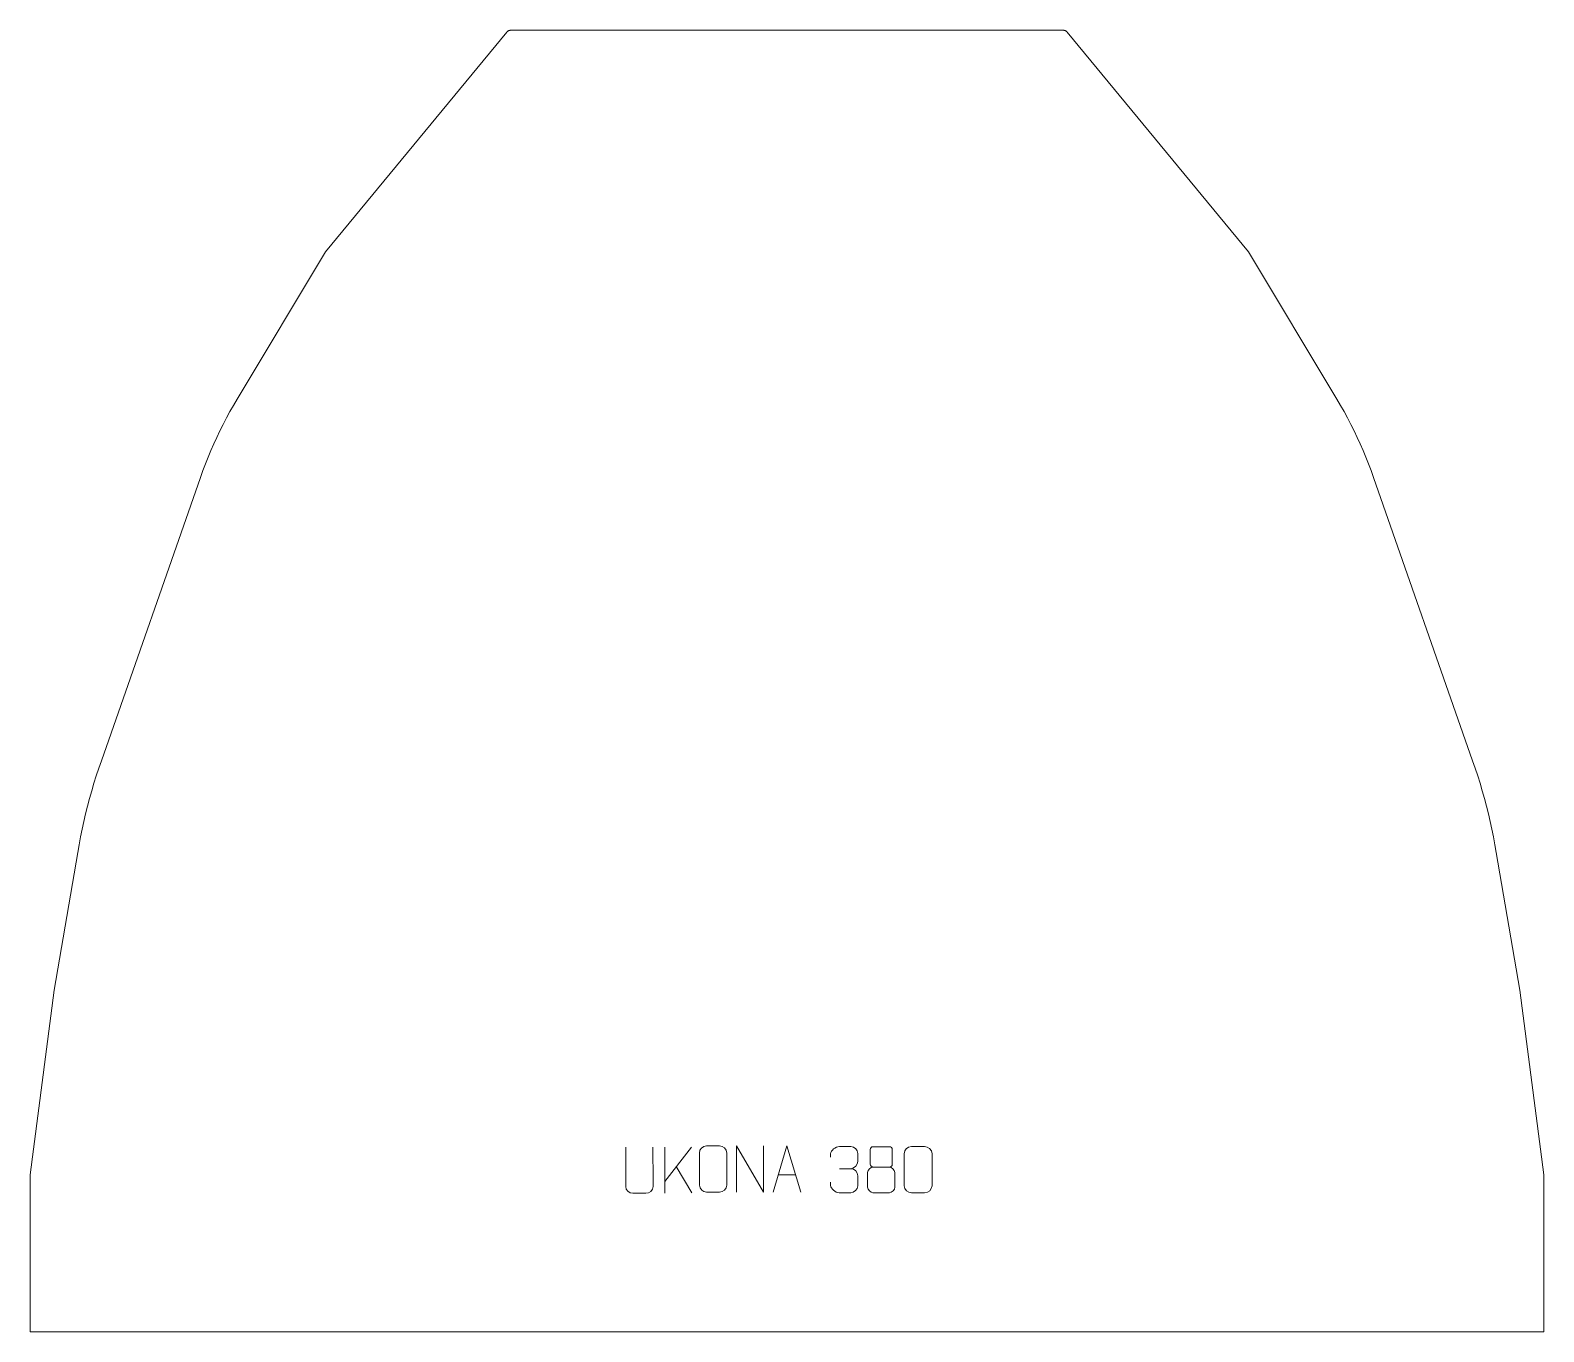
# Model space of a CAD drawing. Header units: millimetres. Extents: x -375 to 445, y 693 to 1398.
import ezdxf

# ---------------------------------------------------------------- set-up
doc = ezdxf.new("R2010")
doc.units = ezdxf.units.MM
doc.header["$MEASUREMENT"] = 0
doc.layers.add('layer 1', color=7, linetype='Continuous')

msp = doc.modelspace()

# ---------------------------------------------------------------- linework, layer by layer
at = {"layer": 'layer 1', "color": 242, "lineweight": 9}
msp.add_open_spline([(444.956, 777.5794), (444.956, 777.5794), (444.956, 692.5808), (444.956, 692.5808), (444.956, 692.5808), (444.956, 692.5808), (-375.0438, 692.5808), (-375.0438, 692.5808), (-375.0438, 692.5808), (-375.0438, 692.5808), (-375.0438, 777.5794), (-375.0438, 777.5794), (-375.0438, 777.5794), (-375.0438, 777.5794), (-362.043, 877.5795), (-362.043, 877.5795), (-362.043, 877.5795), (-362.043, 877.5795), (-349.3608, 952.1817), (-349.3608, 952.1817), (-349.3608, 952.1817), (-349.3608, 952.1817), (-348.6146, 956.4002), (-348.6146, 956.4002), (-348.6146, 956.4002), (-348.6146, 956.4002), (-347.8064, 960.607), (-347.8064, 960.607), (-347.8064, 960.607), (-347.8064, 960.607), (-346.9422, 964.8013), (-346.9422, 964.8013), (-346.9422, 964.8013), (-346.9422, 964.8013), (-346.0175, 968.9848), (-346.0175, 968.9848), (-346.0175, 968.9848), (-346.0175, 968.9848), (-345.0338, 973.153), (-345.0338, 973.153), (-345.0338, 973.153), (-345.0338, 973.153), (-343.9932, 977.3087), (-343.9932, 977.3087), (-343.9932, 977.3087), (-343.9932, 977.3087), (-342.8956, 981.4493), (-342.8956, 981.4493), (-342.8956, 981.4493), (-342.8956, 981.4493), (-341.737, 985.5737), (-341.737, 985.5737), (-341.737, 985.5737), (-341.737, 985.5737), (-340.5209, 989.6813), (-340.5209, 989.6813), (-340.5209, 989.6813), (-340.5209, 989.6813), (-339.2501, 993.7707), (-339.2501, 993.7707), (-339.2501, 993.7707), (-339.2501, 993.7707), (-337.9202, 997.8434), (-337.9202, 997.8434), (-337.9202, 997.8434), (-337.9202, 997.8434), (-336.5334, 1001.8958), (-336.5334, 1001.8958), (-336.5334, 1001.8958), (-336.5334, 1001.8958), (-282.8261, 1155.3447), (-282.8261, 1155.3447), (-282.8261, 1155.3447), (-282.8261, 1155.3447), (-281.5019, 1159.0268), (-281.5019, 1159.0268), (-281.5019, 1159.0268), (-281.5019, 1159.0268), (-280.1146, 1162.685), (-280.1146, 1162.685), (-280.1146, 1162.685), (-280.1146, 1162.685), (-278.6688, 1166.3212), (-278.6688, 1166.3212), (-278.6688, 1166.3212), (-278.6688, 1166.3212), (-277.1583, 1169.9297), (-277.1583, 1169.9297), (-277.1583, 1169.9297), (-277.1583, 1169.9297), (-275.5871, 1173.5141), (-275.5871, 1173.5141), (-275.5871, 1173.5141), (-275.5871, 1173.5141), (-273.957, 1177.071), (-273.957, 1177.071), (-273.957, 1177.071), (-273.957, 1177.071), (-272.2642, 1180.5984), (-272.2642, 1180.5984), (-272.2642, 1180.5984), (-272.2642, 1180.5984), (-270.5146, 1184.0964), (-270.5146, 1184.0964), (-270.5146, 1184.0964), (-270.5146, 1184.0964), (-268.7038, 1187.5665), (-268.7038, 1187.5665), (-268.7038, 1187.5665), (-268.7038, 1187.5665), (-266.834, 1191.0037), (-266.834, 1191.0037), (-266.834, 1191.0037), (-266.834, 1191.0037), (-264.9073, 1194.4076), (-264.9073, 1194.4076), (-264.9073, 1194.4076), (-264.9073, 1194.4076), (-262.9237, 1197.7806), (-262.9237, 1197.7806), (-262.9237, 1197.7806), (-262.9237, 1197.7806), (-215.0445, 1277.5792), (-215.0445, 1277.5792), (-215.0445, 1277.5792), (-215.0445, 1277.5792), (-116.9053, 1396.5367), (-116.9053, 1396.5367), (-116.9053, 1396.5367), (-116.9053, 1396.5367), (-116.6087, 1396.8411), (-116.6087, 1396.8411), (-116.6087, 1396.8411), (-116.6087, 1396.8411), (-116.4448, 1396.9752), (-116.4448, 1396.9752), (-116.4448, 1396.9752), (-116.4448, 1396.9752), (-116.2698, 1397.0984), (-116.2698, 1397.0984), (-116.2698, 1397.0984), (-116.2698, 1397.0984), (-116.0871, 1397.2092), (-116.0871, 1397.2092), (-116.0871, 1397.2092), (-116.0871, 1397.2092), (-115.8991, 1397.3067), (-115.8991, 1397.3067), (-115.8991, 1397.3067), (-115.8991, 1397.3067), (-115.7023, 1397.3878), (-115.7023, 1397.3878), (-115.7023, 1397.3878), (-115.7023, 1397.3878), (-115.5012, 1397.4577), (-115.5012, 1397.4577), (-115.5012, 1397.4577), (-115.5012, 1397.4577), (-115.295, 1397.5094), (-115.295, 1397.5094), (-115.295, 1397.5094), (-115.295, 1397.5094), (-115.0872, 1397.5481), (-115.0872, 1397.5481), (-115.0872, 1397.5481), (-115.0872, 1397.5481), (-114.6616, 1397.5794), (-114.6616, 1397.5794), (-114.6616, 1397.5794), (-114.6616, 1397.5794), (184.5739, 1397.5794), (184.5739, 1397.5794), (184.5739, 1397.5794), (184.5739, 1397.5794), (184.9995, 1397.5481), (184.9995, 1397.5481), (184.9995, 1397.5481), (184.9995, 1397.5481), (185.2073, 1397.5094), (185.2073, 1397.5094), (185.2073, 1397.5094), (185.2073, 1397.5094), (185.4135, 1397.4577), (185.4135, 1397.4577), (185.4135, 1397.4577), (185.4135, 1397.4577), (185.6145, 1397.3878), (185.6145, 1397.3878), (185.6145, 1397.3878), (185.6145, 1397.3878), (185.8114, 1397.3067), (185.8114, 1397.3067), (185.8114, 1397.3067), (185.8114, 1397.3067), (186.0015, 1397.2092), (186.0015, 1397.2092), (186.0015, 1397.2092), (186.0015, 1397.2092), (186.1821, 1397.0984), (186.1821, 1397.0984), (186.1821, 1397.0984), (186.1821, 1397.0984), (186.3549, 1396.9752), (186.3549, 1396.9752), (186.3549, 1396.9752), (186.3549, 1396.9752), (186.521, 1396.8411), (186.521, 1396.8411), (186.521, 1396.8411), (186.521, 1396.8411), (186.8176, 1396.5367), (186.8176, 1396.5367), (186.8176, 1396.5367), (186.8176, 1396.5367), (284.9553, 1277.5792), (284.9553, 1277.5792), (284.9553, 1277.5792), (284.9553, 1277.5792), (332.836, 1197.7806), (332.836, 1197.7806), (332.836, 1197.7806), (332.836, 1197.7806), (334.8196, 1194.4076), (334.8196, 1194.4076), (334.8196, 1194.4076), (334.8196, 1194.4076), (336.7463, 1191.0037), (336.7463, 1191.0037), (336.7463, 1191.0037), (336.7463, 1191.0037), (338.6161, 1187.5665), (338.6161, 1187.5665), (338.6161, 1187.5665), (338.6161, 1187.5665), (340.4268, 1184.0964), (340.4268, 1184.0964), (340.4268, 1184.0964), (340.4268, 1184.0964), (342.1765, 1180.5984), (342.1765, 1180.5984), (342.1765, 1180.5984), (342.1765, 1180.5984), (343.8693, 1177.071), (343.8693, 1177.071), (343.8693, 1177.071), (343.8693, 1177.071), (345.4994, 1173.5141), (345.4994, 1173.5141), (345.4994, 1173.5141), (345.4994, 1173.5141), (347.0705, 1169.9297), (347.0705, 1169.9297), (347.0705, 1169.9297), (347.0705, 1169.9297), (348.5795, 1166.3212), (348.5795, 1166.3212), (348.5795, 1166.3212), (348.5795, 1166.3212), (350.029, 1162.685), (350.029, 1162.685), (350.029, 1162.685), (350.029, 1162.685), (351.4142, 1159.0268), (351.4142, 1159.0268), (351.4142, 1159.0268), (351.4142, 1159.0268), (352.7384, 1155.3447), (352.7384, 1155.3447), (352.7384, 1155.3447), (352.7384, 1155.3447), (406.4456, 1001.8958), (406.4456, 1001.8958), (406.4456, 1001.8958), (406.4456, 1001.8958), (407.8309, 997.8434), (407.8309, 997.8434), (407.8309, 997.8434), (407.8309, 997.8434), (409.1623, 993.7707), (409.1623, 993.7707), (409.1623, 993.7707), (409.1623, 993.7707), (410.4353, 989.6813), (410.4353, 989.6813), (410.4353, 989.6813), (410.4353, 989.6813), (411.6493, 985.5737), (411.6493, 985.5737), (411.6493, 985.5737), (411.6493, 985.5737), (412.8058, 981.4493), (412.8058, 981.4493), (412.8058, 981.4493), (412.8058, 981.4493), (413.9054, 977.3087), (413.9054, 977.3087), (413.9054, 977.3087), (413.9054, 977.3087), (414.9461, 973.153), (414.9461, 973.153), (414.9461, 973.153), (414.9461, 973.153), (415.9298, 968.9848), (415.9298, 968.9848), (415.9298, 968.9848), (415.9298, 968.9848), (416.8545, 964.8013), (416.8545, 964.8013), (416.8545, 964.8013), (416.8545, 964.8013), (417.7202, 960.607), (417.7202, 960.607), (417.7202, 960.607), (417.7202, 960.607), (418.5253, 956.4002), (418.5253, 956.4002), (418.5253, 956.4002), (418.5253, 956.4002), (419.273, 952.1817), (419.273, 952.1817), (419.273, 952.1817), (419.273, 952.1817), (431.9553, 877.5795), (431.9553, 877.5795), (431.9553, 877.5795), (431.9553, 877.5795), (444.956, 777.5794), (444.956, 777.5794)], degree=3, knots=[0, 0, 0, 0, 0.01204819, 0.01204819, 0.01204819, 0.01204819, 0.02409639, 0.02409639, 0.02409639, 0.02409639, 0.03614458, 0.03614458, 0.03614458, 0.03614458, 0.04819277, 0.04819277, 0.04819277, 0.04819277, 0.06024096, 0.06024096, 0.06024096, 0.06024096, 0.07228916, 0.07228916, 0.07228916, 0.07228916, 0.08433735, 0.08433735, 0.08433735, 0.08433735, 0.09638554, 0.09638554, 0.09638554, 0.09638554, 0.10843373, 0.10843373, 0.10843373, 0.10843373, 0.12048193, 0.12048193, 0.12048193, 0.12048193, 0.13253012, 0.13253012, 0.13253012, 0.13253012, 0.14457831, 0.14457831, 0.14457831, 0.14457831, 0.15662651, 0.15662651, 0.15662651, 0.15662651, 0.1686747, 0.1686747, 0.1686747, 0.1686747, 0.18072289, 0.18072289, 0.18072289, 0.18072289, 0.19277108, 0.19277108, 0.19277108, 0.19277108, 0.20481928, 0.20481928, 0.20481928, 0.20481928, 0.21686747, 0.21686747, 0.21686747, 0.21686747, 0.22891566, 0.22891566, 0.22891566, 0.22891566, 0.24096386, 0.24096386, 0.24096386, 0.24096386, 0.25301205, 0.25301205, 0.25301205, 0.25301205, 0.26506024, 0.26506024, 0.26506024, 0.26506024, 0.27710843, 0.27710843, 0.27710843, 0.27710843, 0.28915663, 0.28915663, 0.28915663, 0.28915663, 0.30120482, 0.30120482, 0.30120482, 0.30120482, 0.31325301, 0.31325301, 0.31325301, 0.31325301, 0.3253012, 0.3253012, 0.3253012, 0.3253012, 0.3373494, 0.3373494, 0.3373494, 0.3373494, 0.34939759, 0.34939759, 0.34939759, 0.34939759, 0.36144578, 0.36144578, 0.36144578, 0.36144578, 0.37349398, 0.37349398, 0.37349398, 0.37349398, 0.38554217, 0.38554217, 0.38554217, 0.38554217, 0.39759036, 0.39759036, 0.39759036, 0.39759036, 0.40963855, 0.40963855, 0.40963855, 0.40963855, 0.42168675, 0.42168675, 0.42168675, 0.42168675, 0.43373494, 0.43373494, 0.43373494, 0.43373494, 0.44578313, 0.44578313, 0.44578313, 0.44578313, 0.45783133, 0.45783133, 0.45783133, 0.45783133, 0.46987952, 0.46987952, 0.46987952, 0.46987952, 0.48192771, 0.48192771, 0.48192771, 0.48192771, 0.4939759, 0.4939759, 0.4939759, 0.4939759, 0.5060241, 0.5060241, 0.5060241, 0.5060241, 0.51807229, 0.51807229, 0.51807229, 0.51807229, 0.53012048, 0.53012048, 0.53012048, 0.53012048, 0.54216867, 0.54216867, 0.54216867, 0.54216867, 0.55421687, 0.55421687, 0.55421687, 0.55421687, 0.56626506, 0.56626506, 0.56626506, 0.56626506, 0.57831325, 0.57831325, 0.57831325, 0.57831325, 0.59036145, 0.59036145, 0.59036145, 0.59036145, 0.60240964, 0.60240964, 0.60240964, 0.60240964, 0.61445783, 0.61445783, 0.61445783, 0.61445783, 0.62650602, 0.62650602, 0.62650602, 0.62650602, 0.63855422, 0.63855422, 0.63855422, 0.63855422, 0.65060241, 0.65060241, 0.65060241, 0.65060241, 0.6626506, 0.6626506, 0.6626506, 0.6626506, 0.6746988, 0.6746988, 0.6746988, 0.6746988, 0.68674699, 0.68674699, 0.68674699, 0.68674699, 0.69879518, 0.69879518, 0.69879518, 0.69879518, 0.71084337, 0.71084337, 0.71084337, 0.71084337, 0.72289157, 0.72289157, 0.72289157, 0.72289157, 0.73493976, 0.73493976, 0.73493976, 0.73493976, 0.74698795, 0.74698795, 0.74698795, 0.74698795, 0.75903614, 0.75903614, 0.75903614, 0.75903614, 0.77108434, 0.77108434, 0.77108434, 0.77108434, 0.78313253, 0.78313253, 0.78313253, 0.78313253, 0.79518072, 0.79518072, 0.79518072, 0.79518072, 0.80722892, 0.80722892, 0.80722892, 0.80722892, 0.81927711, 0.81927711, 0.81927711, 0.81927711, 0.8313253, 0.8313253, 0.8313253, 0.8313253, 0.84337349, 0.84337349, 0.84337349, 0.84337349, 0.85542169, 0.85542169, 0.85542169, 0.85542169, 0.86746988, 0.86746988, 0.86746988, 0.86746988, 0.87951807, 0.87951807, 0.87951807, 0.87951807, 0.89156627, 0.89156627, 0.89156627, 0.89156627, 0.90361446, 0.90361446, 0.90361446, 0.90361446, 0.91566265, 0.91566265, 0.91566265, 0.91566265, 0.92771084, 0.92771084, 0.92771084, 0.92771084, 0.93975904, 0.93975904, 0.93975904, 0.93975904, 0.95180723, 0.95180723, 0.95180723, 0.95180723, 0.96385542, 0.96385542, 0.96385542, 0.96385542, 0.97590361, 0.97590361, 0.97590361, 0.97590361, 1, 1, 1, 1], dxfattribs=at)
at = {"layer": 'layer 1', "color": 250, "lineweight": 9}
for points, knots in [([(-37.6905, 792.5416), (-37.6909, 787.0021), (-37.5951, 776.8003), (-37.5947, 771.2599), (-37.5947, 771.2599), (-37.7345, 769.0204), (-39.4117, 767.5942), (-41.5594, 767.5837), (-41.5594, 767.5837), (-43.8913, 767.5841), (-46.2232, 767.5841), (-48.5547, 767.5837), (-48.5547, 767.5837), (-50.4797, 767.4822), (-52.4518, 769.2987), (-52.4406, 771.2432), (-52.4406, 771.2432), (-52.4403, 776.8051), (-52.3449, 786.9805), (-52.3453, 792.5416)], [0, 0, 0, 0, 0.16666667, 0.16666667, 0.16666667, 0.16666667, 0.33333333, 0.33333333, 0.33333333, 0.33333333, 0.5, 0.5, 0.5, 0.5, 0.66666667, 0.66666667, 0.66666667, 0.66666667, 1, 1, 1, 1]), ([(-8.5914, 793.1969), (-6.2657, 793.1969), (-3.9396, 793.1969), (-1.6135, 793.1969), (-1.6135, 793.1969), (0.3331, 793.2325), (2.3245, 791.7409), (2.3512, 789.3033), (2.3512, 789.3033), (2.3508, 783.5564), (2.3508, 777.8091), (2.3512, 772.0614), (2.3512, 772.0614), (2.2114, 769.738), (0.5342, 768.2584), (-1.6135, 768.2476), (-1.6135, 768.2476), (-3.9454, 768.248), (-6.2773, 768.248), (-8.6088, 768.2476), (-8.6088, 768.2476), (-10.5338, 768.1422), (-12.5059, 770.0267), (-12.4947, 772.044), (-12.4947, 772.044), (-12.4944, 777.8141), (-12.4944, 783.5838), (-12.4947, 789.3531), (-12.4947, 789.3531), (-12.4905, 791.4912), (-10.7438, 793.2104), (-8.5914, 793.1969)], [0, 0, 0, 0, 0.11111111, 0.11111111, 0.11111111, 0.11111111, 0.22222222, 0.22222222, 0.22222222, 0.22222222, 0.33333333, 0.33333333, 0.33333333, 0.33333333, 0.44444444, 0.44444444, 0.44444444, 0.44444444, 0.55555556, 0.55555556, 0.55555556, 0.55555556, 0.66666667, 0.66666667, 0.66666667, 0.66666667, 0.77777778, 0.77777778, 0.77777778, 0.77777778, 1, 1, 1, 1]), ([(7.6008, 768.2437), (7.6008, 768.2437), (7.6008, 793.1972), (7.6008, 793.1972), (7.6008, 793.1972), (7.6008, 793.1972), (22.2556, 768.2437), (22.2556, 768.2437), (22.2556, 768.2437), (22.2556, 768.2437), (22.2556, 793.1972), (22.2556, 793.1972)], [0, 0, 0, 0, 0.25, 0.25, 0.25, 0.25, 0.5, 0.5, 0.5, 0.5, 1, 1, 1, 1]), ([(27.4577, 768.2437), (27.4577, 768.2437), (34.8287, 793.1972), (34.8287, 793.1972), (34.8287, 793.1972), (34.8287, 793.1972), (42.3986, 768.2437), (42.3986, 768.2437)], [0, 0, 0, 0, 0.33333333, 0.33333333, 0.33333333, 0.33333333, 1, 1, 1, 1]), ([(58.6148, 787.1428), (58.6148, 787.1428), (58.6148, 789), (58.6148, 789), (58.6148, 789), (58.6005, 790.7419), (61.265, 792.86), (63.3241, 792.8373), (63.3241, 792.8373), (65.3882, 792.8373), (67.4522, 792.8373), (69.5159, 792.8373), (69.5159, 792.8373), (71.7104, 792.8461), (73.3087, 790.9993), (73.3531, 789.0872), (73.3531, 789.0872), (73.3527, 787.6521), (73.3527, 786.217), (73.3531, 784.7815), (73.3531, 784.7815), (73.3045, 783.128), (71.7019, 780.898), (69.5036, 780.908), (69.5036, 780.908), (71.7073, 780.8968), (73.3153, 779.0936), (73.3693, 777.0341), (73.3693, 777.0341), (73.3689, 775.2494), (73.3689, 773.4647), (73.3693, 771.6796), (73.3693, 771.6796), (73.3794, 769.6182), (71.3245, 767.8551), (69.5036, 767.8632), (69.5036, 767.8632), (67.4383, 767.8635), (65.3731, 767.8635), (63.3075, 767.8632), (63.3075, 767.8632), (61.1389, 767.8747), (58.6079, 770.2749), (58.5893, 771.7367), (58.5893, 771.7367), (58.5893, 771.7367), (58.5893, 773.6453), (58.5893, 773.6453)], [0, 0, 0, 0, 0.07692308, 0.07692308, 0.07692308, 0.07692308, 0.15384615, 0.15384615, 0.15384615, 0.15384615, 0.23076923, 0.23076923, 0.23076923, 0.23076923, 0.30769231, 0.30769231, 0.30769231, 0.30769231, 0.38461538, 0.38461538, 0.38461538, 0.38461538, 0.46153846, 0.46153846, 0.46153846, 0.46153846, 0.53846154, 0.53846154, 0.53846154, 0.53846154, 0.61538462, 0.61538462, 0.61538462, 0.61538462, 0.69230769, 0.69230769, 0.69230769, 0.69230769, 0.76923077, 0.76923077, 0.76923077, 0.76923077, 0.84615385, 0.84615385, 0.84615385, 0.84615385, 1, 1, 1, 1]), ([(80.026, 791.3612), (80.026, 789.1482), (80.026, 785.4659), (80.026, 783.2526), (80.026, 783.2526), (80.041, 782.7452), (80.8484, 781.8138), (81.5485, 781.815), (81.5485, 781.815), (84.5184, 781.8152), (87.4886, 781.7303), (90.459, 781.73), (90.459, 781.73), (91.2561, 781.7342), (91.9768, 782.5245), (91.9742, 783.2452), (91.9742, 783.2452), (91.9739, 785.4612), (91.9739, 789.1459), (91.9742, 791.3612), (91.9742, 791.3612), (91.9557, 792.072), (91.3443, 792.8324), (90.5104, 792.825), (90.5104, 792.825), (87.4933, 792.8247), (84.4764, 792.8247), (81.4598, 792.825), (81.4598, 792.825), (80.8334, 792.8326), (80.0093, 792.1216), (80.026, 791.3612)], [0, 0, 0, 0, 0.11111111, 0.11111111, 0.11111111, 0.11111111, 0.22222222, 0.22222222, 0.22222222, 0.22222222, 0.33333333, 0.33333333, 0.33333333, 0.33333333, 0.44444444, 0.44444444, 0.44444444, 0.44444444, 0.55555556, 0.55555556, 0.55555556, 0.55555556, 0.66666667, 0.66666667, 0.66666667, 0.66666667, 0.77777778, 0.77777778, 0.77777778, 0.77777778, 1, 1, 1, 1]), ([(102.3988, 792.8496), (104.7649, 792.8496), (107.1314, 792.8496), (109.4979, 792.8496), (109.4979, 792.8496), (111.4784, 792.8852), (113.5044, 791.3909), (113.5315, 788.9488), (113.5315, 788.9488), (113.5311, 783.1914), (113.5311, 777.4336), (113.5315, 771.6754), (113.5315, 771.6754), (113.3894, 769.3478), (111.683, 767.8655), (109.4979, 767.8547), (109.4979, 767.8547), (107.1255, 767.8551), (104.7531, 767.8551), (102.3811, 767.8547), (102.3811, 767.8547), (100.4226, 767.7491), (98.4162, 769.637), (98.4276, 771.658), (98.4276, 771.658), (98.428, 777.4386), (98.428, 783.2189), (98.4276, 788.9987), (98.4276, 788.9987), (98.4319, 791.1407), (100.209, 792.8632), (102.3988, 792.8496)], [0, 0, 0, 0, 0.11111111, 0.11111111, 0.11111111, 0.11111111, 0.22222222, 0.22222222, 0.22222222, 0.22222222, 0.33333333, 0.33333333, 0.33333333, 0.33333333, 0.44444444, 0.44444444, 0.44444444, 0.44444444, 0.55555556, 0.55555556, 0.55555556, 0.55555556, 0.66666667, 0.66666667, 0.66666667, 0.66666667, 0.77777778, 0.77777778, 0.77777778, 0.77777778, 1, 1, 1, 1]), ([(78.5672, 778.843), (78.5672, 775.6722), (78.5672, 773.9701), (78.5672, 770.7987), (78.5672, 770.7987), (78.5587, 769.5768), (80.2566, 767.8841), (81.5092, 767.8756), (81.5092, 767.8756), (84.4923, 767.8759), (87.4756, 767.8759), (90.459, 767.8756), (90.459, 767.8756), (91.7823, 767.8873), (93.4027, 769.5089), (93.3916, 770.8081), (93.3916, 770.8081), (93.3913, 773.9763), (93.3913, 775.6751), (93.3916, 778.843), (93.3916, 778.843), (93.3219, 780.2234), (91.7441, 781.802), (90.4387, 781.7959), (90.4387, 781.7959), (87.4621, 781.7956), (84.4855, 781.7956), (81.5092, 781.7959), (81.5092, 781.7959), (80.4297, 781.8023), (78.5834, 780.2234), (78.5672, 778.843)], [0, 0, 0, 0, 0.11111111, 0.11111111, 0.11111111, 0.11111111, 0.22222222, 0.22222222, 0.22222222, 0.22222222, 0.33333333, 0.33333333, 0.33333333, 0.33333333, 0.44444444, 0.44444444, 0.44444444, 0.44444444, 0.55555556, 0.55555556, 0.55555556, 0.55555556, 0.66666667, 0.66666667, 0.66666667, 0.66666667, 0.77777778, 0.77777778, 0.77777778, 0.77777778, 1, 1, 1, 1])]:
    msp.add_open_spline(points, degree=3, knots=knots, dxfattribs=at)
for points in [[(-31.2487, 792.6048), (-31.2487, 792.6048), (-31.2487, 767.6512), (-31.2487, 767.6512)], [(-16.8725, 792.6048), (-16.8725, 792.6048), (-31.2487, 773.9651), (-31.2487, 773.9651)], [(-16.5472, 767.747), (-16.5472, 767.747), (-25.0177, 782.0606), (-25.0177, 782.0606)], [(63.3245, 780.8976), (63.3245, 780.8976), (69.5209, 780.8976), (69.5209, 780.8976)], [(30.1803, 777.4931), (30.1803, 777.4931), (39.676, 777.4931), (39.676, 777.4931)]]:
    msp.add_open_spline(points, degree=3, dxfattribs=at)

doc.saveas('drawing.dxf')
